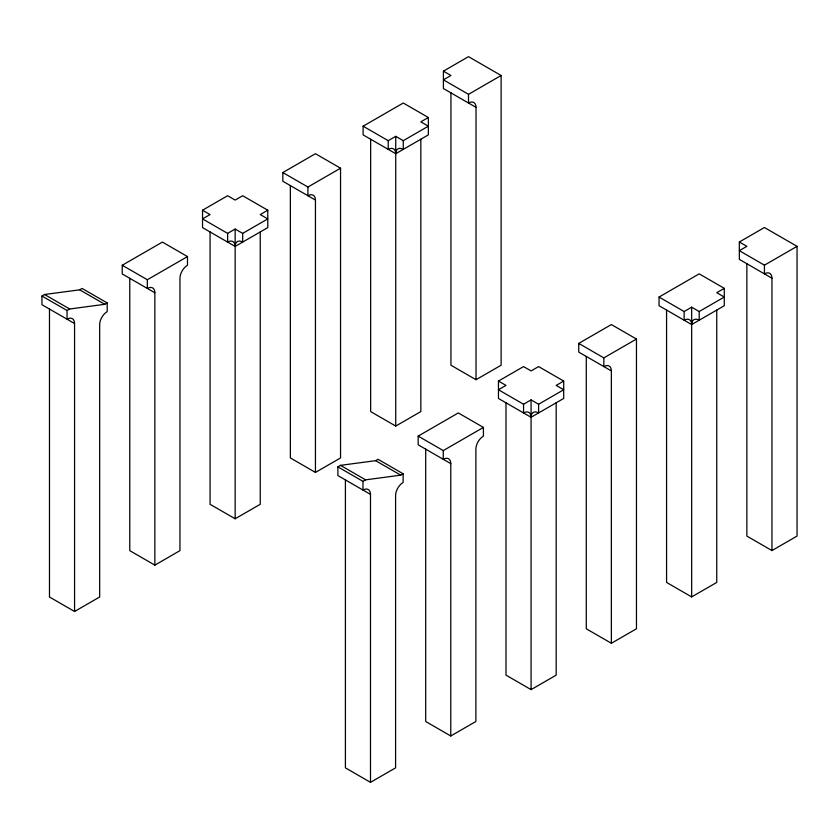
<?xml version="1.0" encoding="UTF-8"?>
<svg xmlns="http://www.w3.org/2000/svg" width="839" height="839" viewBox="0 0 839 839"><rect width="100%" height="100%" fill="white"/><g stroke="black" fill="none" stroke-linecap="round" stroke-linejoin="round"><path stroke-width="1.26" d="M74.566 611.495L74.566 323.55L41.95 304.714L41.95 296.02L44.572 294.499L79.705 289.822L82.096 288.438L107.193 302.931L107.193 311.615A10.645 6.146 -60 0 0 99.663 324.662L99.663 597.001L74.566 611.495L49.48 597.001L49.48 309.056M202.535 210.211L227.631 195.728L235.151 200.07L242.681 195.728L267.777 210.211L267.777 227.6L235.151 246.425L202.535 227.6L202.535 210.211L210.065 214.564L202.535 218.906L227.631 233.389L235.151 229.047L242.681 233.389L267.777 218.906L260.247 214.564L267.777 210.211M476.028 379.71L476.028 107.361L443.412 88.525L443.412 71.147L468.508 56.653L501.124 75.489L501.124 365.227L476.028 379.71L450.942 365.227L450.942 92.877M154.858 565.14L154.858 292.79L122.242 273.954L122.242 265.26L162.388 242.083L187.485 256.566L187.485 265.26A10.645 6.146 -60 0 0 179.955 278.296L179.955 550.646L154.858 565.14L129.772 550.646L129.772 278.296M315.443 472.42L315.443 200.07L282.827 181.245L282.827 172.551L315.443 153.715L340.54 168.199L340.54 457.937L315.443 472.42L290.357 457.937L290.357 185.587M363.119 126.196L403.265 103.019L428.362 117.502L428.362 134.88L395.735 153.715L363.119 134.88L363.119 126.196L388.216 140.679L395.735 136.338L403.265 140.679L428.362 126.196L420.832 121.844L428.362 117.502M41.95 296.02L67.047 310.503L69.668 308.993L104.791 304.305L107.193 302.931M122.242 265.26L147.339 279.744L187.485 256.566M282.827 172.551L307.923 187.034L340.54 168.199M443.412 71.147L450.942 75.489L443.412 79.831L468.508 94.325L501.124 75.489M210.065 231.942L210.065 504.291L235.151 518.775L260.247 504.291L260.247 231.942M370.649 139.232L370.649 411.582L395.735 426.065L420.832 411.582L420.832 139.232M370.492 782.347L370.492 494.391L337.876 475.566L337.876 466.872L340.498 465.351L375.631 460.674L378.022 459.29L403.119 473.773L403.119 482.467A10.645 6.146 -60 0 0 395.589 495.503L395.589 767.853L370.492 782.347L345.406 767.853L345.406 479.908M498.46 381.063L523.557 366.58L531.077 370.922L538.607 366.58L563.703 381.063L563.703 398.452L531.077 417.277L498.46 398.452L498.46 381.063L505.99 385.416L498.46 389.757L523.557 404.241L531.077 399.899L538.607 404.241L563.703 389.757L556.173 385.416L563.703 381.063M771.953 550.562L771.953 278.212L739.337 259.377L739.337 241.999L764.434 227.505L797.05 246.341L797.05 536.069L771.953 550.562L746.867 536.069L746.867 263.729M450.784 735.981L450.784 463.642L418.168 444.806L418.168 436.112L458.314 412.935L483.411 427.418L483.411 436.112A10.645 6.146 -60 0 0 475.881 449.148L475.881 721.498L450.784 735.981L425.698 721.498L425.698 449.148M611.369 643.272L611.369 370.922L578.753 352.097L578.753 343.403L611.369 324.567L636.465 339.05L636.465 628.789L611.369 643.272L586.283 628.789L586.283 356.439M659.045 297.048L699.191 273.86L724.288 288.354L724.288 305.732L691.661 324.567L659.045 305.732L659.045 297.048L684.142 311.531L691.661 307.179L699.191 311.531L724.288 297.048L716.758 292.696L724.288 288.354M337.876 466.872L362.972 481.355L365.594 479.845L400.717 475.157L403.119 473.773M418.168 436.112L443.265 450.595L483.411 427.418M578.753 343.403L603.849 357.886L636.465 339.05M739.337 241.999L746.867 246.341L739.337 250.683L764.434 265.176L797.05 246.341M505.99 402.793L505.99 675.143L531.077 689.627L556.173 675.143L556.173 402.793M666.575 310.084L666.575 582.434L691.661 596.917L716.758 582.434L716.758 310.084M79.705 289.822L104.791 304.305M375.631 460.674L400.717 475.157M44.572 294.499L69.668 308.993M340.498 465.351L365.594 479.845M764.434 265.176L764.434 273.86A10.645 6.146 -60 0 1 771.953 278.212M699.191 311.531L699.191 320.225A10.645 6.146 60 0 0 691.661 324.567A10.645 6.146 -60 0 0 684.142 320.225L684.142 311.531M691.661 307.179L691.661 596.917M603.849 357.886L603.849 366.58A10.645 6.146 -60 0 1 611.369 370.922M538.607 404.241L538.607 412.935A10.645 6.146 60 0 0 531.077 417.277A10.645 6.146 -60 0 0 523.557 412.935L523.557 404.241M531.077 399.899L531.077 689.627M468.508 94.325L468.508 103.019A10.645 6.146 -60 0 1 476.028 107.361M443.265 450.595L443.265 459.29A10.645 6.146 -60 0 1 450.784 463.642M403.265 140.679L403.265 149.373A10.645 6.146 60 0 0 395.735 153.715A10.645 6.146 -60 0 0 388.216 149.373L388.216 140.679M395.735 136.338L395.735 426.065M362.972 481.355L362.972 490.049A10.645 6.146 -60 0 1 370.492 494.391M307.923 187.034L307.923 195.728A10.645 6.146 -60 0 1 315.443 200.07M242.681 233.389L242.681 242.083A10.645 6.146 60 0 0 235.151 246.425A10.645 6.146 -60 0 0 227.631 242.083L227.631 233.389M235.151 229.047L235.151 518.775M147.339 279.744L147.339 288.438A10.645 6.146 -60 0 1 154.858 292.79M67.047 310.503L67.047 319.198A10.645 6.146 -60 0 1 74.566 323.55"/></g></svg>
